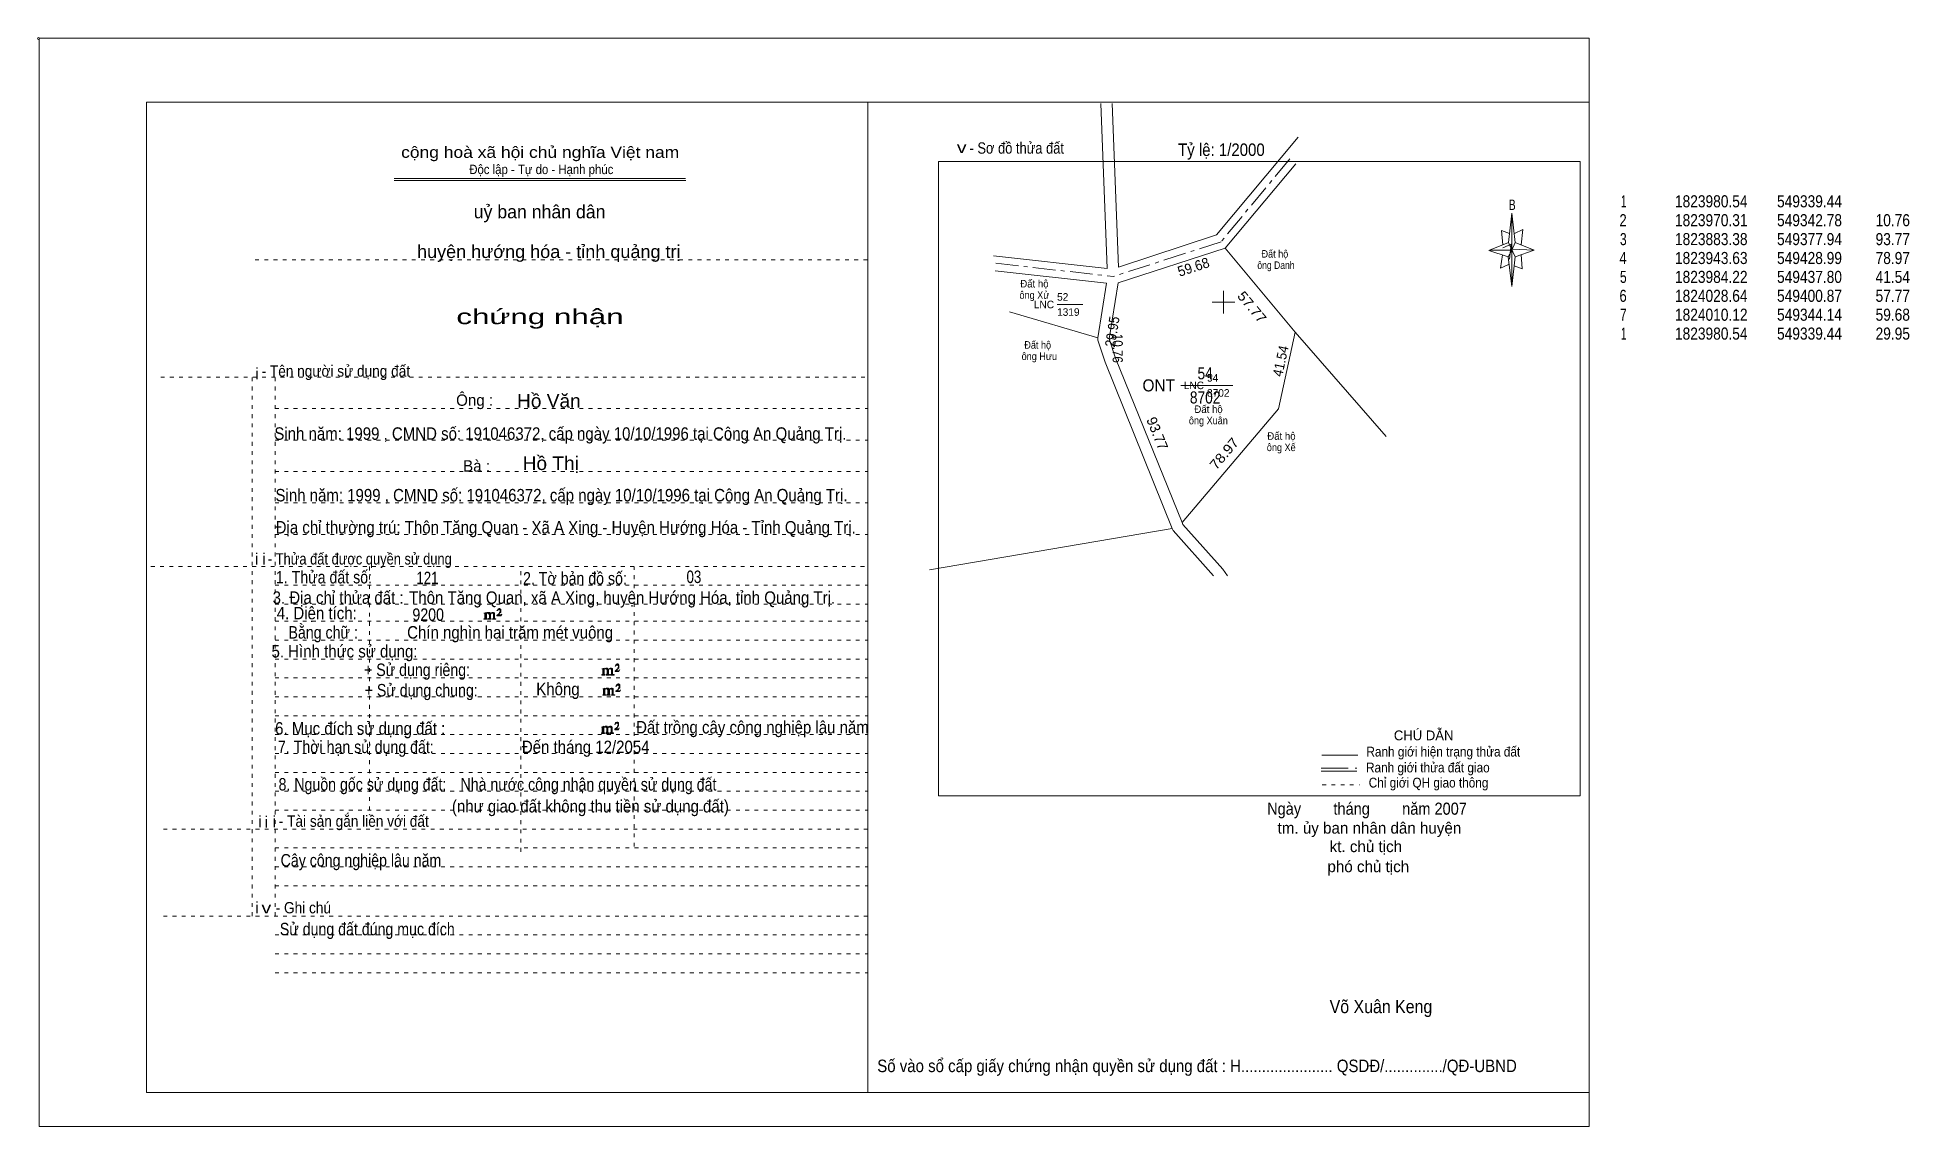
# Model space of a CAD drawing. Header units: centimetres. Extents: x -1.6 to 48, y -3.3 to 25.5.
import ezdxf
from ezdxf.enums import TextEntityAlignment as Align

# ---------------------------------------------------------------- set-up
doc = ezdxf.new("R2010")
doc.units = ezdxf.units.CM
doc.header["$LTSCALE"] = 0.12
for name, pattern in [('DOT_DASHED', [7.7, 5, -1.2, 0.3, -1.2]), ('DOTTED', [1.5, 0.3, -1.2]), ('LONG_DASHED', [7.5, 6, -1.5])]:
    doc.linetypes.add(name, pattern=pattern)
for name, color, linetype, lineweight in [('1', 7, 'DOTTED', 13), ('13', 7, 'Continuous', 13), ('22', 7, 'Continuous', 13), ('33', 7, 'LONG_DASHED', 13), ('4', 7, 'Continuous', 13), ('5', 7, 'Continuous', 13), ('50', 7, 'Continuous', 13), ('63', 7, 'Continuous', 13)]:
    doc.layers.add(name, color=color, linetype=linetype, lineweight=lineweight)
for name, color, linetype in [('10', 7, 'Continuous'), ('23', 7, 'Continuous'), ('30', 7, 'Continuous')]:
    doc.layers.add(name, color=color, linetype=linetype)

msp = doc.modelspace()

# ---------------------------------------------------------------- hatches: boundary and pattern name
at = {"layer": '50'}
for points in [[(10.27, 10.13), (10.27, 10.12), (10.27, 10.11), (10.25, 10.11), (10.24, 10.11), (10.24, 10.1), (10.33, 10.1), (10.33, 10.11), (10.32, 10.11), (10.31, 10.11), (10.31, 10.12), (10.31, 10.13), (10.31, 10.24), (10.31, 10.25), (10.32, 10.26), (10.34, 10.26), (10.35, 10.26), (10.36, 10.26), (10.37, 10.25), (10.39, 10.22), (10.39, 10.13), (10.37, 10.12), (10.37, 10.11), (10.36, 10.11), (10.35, 10.11), (10.35, 10.1), (10.44, 10.1), (10.44, 10.11), (10.43, 10.11), (10.42, 10.11), (10.42, 10.12), (10.42, 10.13), (10.42, 10.24), (10.44, 10.26), (10.45, 10.26), (10.46, 10.26), (10.49, 10.26), (10.49, 10.25), (10.5, 10.24), (10.5, 10.22), (10.5, 10.13), (10.5, 10.12), (10.49, 10.11), (10.49, 10.11), (10.47, 10.11), (10.47, 10.1), (10.56, 10.1), (10.56, 10.11), (10.55, 10.11), (10.54, 10.11), (10.53, 10.12), (10.53, 10.13), (10.53, 10.2), (10.53, 10.25), (10.53, 10.26), (10.52, 10.27), (10.5, 10.28), (10.47, 10.28), (10.46, 10.28), (10.44, 10.27), (10.41, 10.25), (10.41, 10.26), (10.4, 10.28), (10.39, 10.28), (10.37, 10.28), (10.35, 10.28), (10.34, 10.28), (10.32, 10.26), (10.31, 10.26), (10.31, 10.25), (10.31, 10.25), (10.31, 10.26), (10.31, 10.28), (10.24, 10.26), (10.24, 10.26), (10.25, 10.26), (10.27, 10.25), (10.27, 10.24), (10.27, 10.23)], [(10.69, 10.19), (10.72, 10.24), (10.72, 10.24), (10.71, 10.22), (10.69, 10.22), (10.68, 10.22), (10.63, 10.22), (10.66, 10.26), (10.67, 10.27), (10.69, 10.28), (10.69, 10.3), (10.69, 10.32), (10.69, 10.34), (10.69, 10.35), (10.69, 10.37), (10.68, 10.38), (10.67, 10.38), (10.66, 10.39), (10.65, 10.39), (10.63, 10.38), (10.63, 10.38), (10.62, 10.37), (10.61, 10.35), (10.59, 10.33), (10.61, 10.33), (10.61, 10.35), (10.62, 10.35), (10.63, 10.36), (10.65, 10.36), (10.66, 10.36), (10.67, 10.35), (10.68, 10.35), (10.68, 10.32), (10.68, 10.3), (10.66, 10.28), (10.66, 10.26), (10.65, 10.25), (10.59, 10.2), (10.59, 10.19)], [(13.39, 8.66), (13.39, 8.65), (13.39, 8.64), (13.38, 8.64), (13.37, 8.64), (13.37, 8.62), (13.45, 8.62), (13.45, 8.64), (13.44, 8.64), (13.43, 8.64), (13.43, 8.65), (13.43, 8.66), (13.43, 8.77), (13.43, 8.78), (13.44, 8.79), (13.47, 8.79), (13.48, 8.79), (13.49, 8.79), (13.5, 8.78), (13.51, 8.74), (13.51, 8.66), (13.5, 8.65), (13.5, 8.64), (13.49, 8.64), (13.48, 8.64), (13.48, 8.62), (13.57, 8.62), (13.57, 8.64), (13.55, 8.64), (13.54, 8.64), (13.54, 8.65), (13.54, 8.66), (13.54, 8.77), (13.57, 8.79), (13.58, 8.79), (13.59, 8.79), (13.61, 8.79), (13.61, 8.78), (13.62, 8.77), (13.62, 8.74), (13.62, 8.66), (13.62, 8.65), (13.61, 8.64), (13.61, 8.64), (13.6, 8.64), (13.6, 8.62), (13.69, 8.62), (13.69, 8.64), (13.67, 8.64), (13.66, 8.64), (13.65, 8.65), (13.65, 8.66), (13.65, 8.73), (13.65, 8.78), (13.65, 8.79), (13.64, 8.8), (13.62, 8.81), (13.6, 8.81), (13.59, 8.81), (13.57, 8.8), (13.53, 8.78), (13.53, 8.79), (13.52, 8.81), (13.51, 8.81), (13.5, 8.81), (13.48, 8.81), (13.47, 8.81), (13.44, 8.79), (13.43, 8.79), (13.43, 8.78), (13.43, 8.78), (13.43, 8.79), (13.43, 8.81), (13.37, 8.79), (13.37, 8.79), (13.38, 8.79), (13.39, 8.78), (13.39, 8.77), (13.39, 8.76)], [(13.82, 8.72), (13.84, 8.77), (13.84, 8.77), (13.83, 8.74), (13.82, 8.74), (13.81, 8.74), (13.75, 8.74), (13.79, 8.79), (13.8, 8.8), (13.82, 8.81), (13.82, 8.83), (13.82, 8.84), (13.82, 8.87), (13.82, 8.88), (13.82, 8.9), (13.81, 8.91), (13.8, 8.91), (13.79, 8.92), (13.77, 8.92), (13.75, 8.91), (13.75, 8.91), (13.74, 8.9), (13.73, 8.88), (13.72, 8.86), (13.73, 8.86), (13.73, 8.88), (13.74, 8.88), (13.75, 8.89), (13.77, 8.89), (13.79, 8.89), (13.8, 8.88), (13.81, 8.88), (13.81, 8.84), (13.81, 8.83), (13.79, 8.81), (13.79, 8.79), (13.77, 8.78), (13.72, 8.73), (13.72, 8.72)], [(13.41, 8.12), (13.41, 8.11), (13.41, 8.1), (13.4, 8.1), (13.39, 8.1), (13.39, 8.09), (13.48, 8.09), (13.48, 8.1), (13.47, 8.1), (13.45, 8.1), (13.45, 8.11), (13.45, 8.12), (13.45, 8.23), (13.45, 8.24), (13.47, 8.26), (13.49, 8.26), (13.5, 8.26), (13.51, 8.26), (13.52, 8.24), (13.53, 8.21), (13.53, 8.12), (13.52, 8.11), (13.52, 8.1), (13.51, 8.1), (13.5, 8.1), (13.5, 8.09), (13.59, 8.09), (13.59, 8.1), (13.58, 8.1), (13.57, 8.1), (13.57, 8.11), (13.57, 8.12), (13.57, 8.23), (13.59, 8.26), (13.6, 8.26), (13.61, 8.26), (13.63, 8.26), (13.63, 8.24), (13.64, 8.23), (13.64, 8.21), (13.64, 8.12), (13.64, 8.11), (13.63, 8.1), (13.63, 8.1), (13.62, 8.1), (13.62, 8.09), (13.71, 8.09), (13.71, 8.1), (13.7, 8.1), (13.69, 8.1), (13.67, 8.11), (13.67, 8.12), (13.67, 8.2), (13.67, 8.24), (13.67, 8.26), (13.66, 8.27), (13.64, 8.28), (13.62, 8.28), (13.61, 8.28), (13.59, 8.27), (13.55, 8.24), (13.55, 8.26), (13.54, 8.28), (13.53, 8.28), (13.52, 8.28), (13.5, 8.28), (13.49, 8.28), (13.47, 8.26), (13.45, 8.26), (13.45, 8.24), (13.45, 8.24), (13.45, 8.26), (13.45, 8.28), (13.39, 8.26), (13.39, 8.26), (13.4, 8.26), (13.41, 8.24), (13.41, 8.23), (13.41, 8.22)], [(13.84, 8.19), (13.86, 8.23), (13.86, 8.23), (13.85, 8.21), (13.84, 8.21), (13.83, 8.21), (13.77, 8.21), (13.81, 8.26), (13.82, 8.27), (13.84, 8.28), (13.84, 8.3), (13.84, 8.31), (13.84, 8.33), (13.84, 8.34), (13.84, 8.37), (13.83, 8.38), (13.82, 8.38), (13.81, 8.39), (13.8, 8.39), (13.77, 8.38), (13.77, 8.38), (13.76, 8.37), (13.75, 8.34), (13.74, 8.32), (13.75, 8.32), (13.75, 8.34), (13.76, 8.34), (13.77, 8.36), (13.8, 8.36), (13.81, 8.36), (13.82, 8.34), (13.83, 8.34), (13.83, 8.31), (13.83, 8.3), (13.81, 8.28), (13.81, 8.26), (13.8, 8.24), (13.74, 8.2), (13.74, 8.19)], [(13.38, 7.12), (13.38, 7.11), (13.38, 7.1), (13.37, 7.1), (13.36, 7.1), (13.36, 7.08), (13.44, 7.08), (13.44, 7.1), (13.43, 7.1), (13.42, 7.1), (13.42, 7.11), (13.42, 7.12), (13.42, 7.23), (13.42, 7.24), (13.43, 7.25), (13.46, 7.25), (13.47, 7.25), (13.48, 7.25), (13.49, 7.24), (13.5, 7.2), (13.5, 7.12), (13.49, 7.11), (13.49, 7.1), (13.48, 7.1), (13.47, 7.1), (13.47, 7.08), (13.56, 7.08), (13.56, 7.1), (13.54, 7.1), (13.53, 7.1), (13.53, 7.11), (13.53, 7.12), (13.53, 7.23), (13.56, 7.25), (13.57, 7.25), (13.58, 7.25), (13.6, 7.25), (13.6, 7.24), (13.61, 7.23), (13.61, 7.2), (13.61, 7.12), (13.61, 7.11), (13.6, 7.1), (13.6, 7.1), (13.59, 7.1), (13.59, 7.08), (13.68, 7.08), (13.68, 7.1), (13.66, 7.1), (13.65, 7.1), (13.64, 7.11), (13.64, 7.12), (13.64, 7.19), (13.64, 7.24), (13.64, 7.25), (13.63, 7.26), (13.61, 7.27), (13.59, 7.27), (13.58, 7.27), (13.56, 7.26), (13.52, 7.24), (13.52, 7.25), (13.51, 7.27), (13.5, 7.27), (13.49, 7.27), (13.47, 7.27), (13.46, 7.27), (13.43, 7.25), (13.42, 7.25), (13.42, 7.24), (13.42, 7.24), (13.42, 7.25), (13.42, 7.27), (13.36, 7.25), (13.36, 7.25), (13.37, 7.25), (13.38, 7.24), (13.38, 7.23), (13.38, 7.22)], [(13.81, 7.18), (13.83, 7.23), (13.83, 7.23), (13.82, 7.2), (13.81, 7.2), (13.8, 7.2), (13.74, 7.2), (13.78, 7.25), (13.79, 7.26), (13.81, 7.27), (13.81, 7.29), (13.81, 7.3), (13.81, 7.33), (13.81, 7.34), (13.81, 7.36), (13.8, 7.37), (13.79, 7.37), (13.78, 7.38), (13.76, 7.38), (13.74, 7.37), (13.74, 7.37), (13.73, 7.36), (13.72, 7.34), (13.71, 7.32), (13.72, 7.32), (13.72, 7.34), (13.73, 7.34), (13.74, 7.35), (13.76, 7.35), (13.78, 7.35), (13.79, 7.34), (13.8, 7.34), (13.8, 7.3), (13.8, 7.29), (13.78, 7.27), (13.78, 7.25), (13.76, 7.24), (13.71, 7.19), (13.71, 7.18)]]:
    msp.add_hatch(color=256, dxfattribs=at).paths.add_polyline_path(points)

# ---------------------------------------------------------------- linework, layer by layer
at = {"layer": '1', "linetype": 'Continuous'}
for p, q in [((1.31, -2.42), (1.31, 23.78)), ((1.31, 23.78), (39.51, 23.78)), ((20.41, -2.42), (20.41, 23.78)), ((39.51, -2.42), (39.51, 23.78)), ((7.87, 21.76), (15.58, 21.76)), ((7.87, 21.71), (15.59, 21.71)), ((37.36, 19.69), (36.85, 19.86)), ((1.31, -2.42), (39.51, -2.42))]:
    msp.add_line(p, q, dxfattribs=at)
at = {"layer": '1'}
for p, q in [((4.19, 19.61), (20.41, 19.61)), ((1.69, 16.51), (20.41, 16.51)), ((4.11, 2.25), (4.11, 16.51)), ((4.72, 2.25), (4.72, 16.51)), ((4.72, 15.68), (20.41, 15.68)), ((4.72, 14.84), (20.41, 14.84)), ((4.72, 14.01), (20.41, 14.01)), ((4.72, 13.18), (20.41, 13.18)), ((4.72, 12.34), (20.41, 12.34)), ((1.43, 11.5), (20.41, 11.5)), ((7.22, 5.05), (7.22, 11.5)), ((11.22, 3.95), (11.22, 11.5)), ((14.22, 4.09), (14.22, 11.5)), ((4.72, 11), (20.41, 11)), ((4.72, 10.5), (20.41, 10.5)), ((4.72, 10.05), (20.41, 10.05)), ((4.72, 9.55), (20.41, 9.55)), ((4.72, 9.05), (20.41, 9.05)), ((4.72, 8.55), (20.41, 8.55)), ((4.72, 8.05), (20.41, 8.05)), ((4.72, 7.55), (20.41, 7.55)), ((4.72, 7.05), (20.41, 7.05)), ((4.72, 6.55), (20.41, 6.55)), ((4.72, 6.05), (20.41, 6.05)), ((4.72, 5.55), (20.41, 5.55)), ((4.72, 5.05), (20.41, 5.05)), ((1.76, 4.55), (20.41, 4.55)), ((4.72, 4.05), (20.41, 4.05)), ((4.72, 3.55), (20.41, 3.55)), ((4.72, 3.05), (20.41, 3.05)), ((1.76, 2.25), (20.41, 2.25)), ((4.72, 1.75), (20.41, 1.75)), ((4.72, 1.25), (20.41, 1.25)), ((4.72, 0.75), (20.41, 0.75))]:
    msp.add_line(p, q, dxfattribs=at)
at = {"layer": '1', "linetype": 'Continuous'}
msp.add_lwpolyline([(-1.53, -3.32), (39.51, -3.32), (39.51, 25.48), (-1.53, 25.48)], close=True, dxfattribs=at)
msp.add_lwpolyline([(37.37, 19.49), (37.16, 19.39), (37.21, 19.74)], dxfattribs=at)
at = {"layer": '13'}
for p, q in [((25.42, 18.43), (26.1, 18.43)), ((29.39, 16.29), (30.07, 16.29))]:
    msp.add_line(p, q, dxfattribs=at)
at = {"layer": '22', "linetype": 'DOT_DASHED'}
for p, q in [((31.58, 22.28), (29.76, 20.09)), ((29.76, 20.09), (26.91, 19.17)), ((23.8, 19.52), (26.91, 19.17))]:
    msp.add_line(p, q, dxfattribs=at)
at = {"layer": '22'}
for p, q in [((31.74, 22.15), (29.87, 19.92)), ((31.72, 17.7), (29.87, 19.92)), ((24.16, 18.24), (26.5, 17.55)), ((22.04, 11.41), (28.47, 12.5))]:
    msp.add_line(p, q, dxfattribs=at)
for points in [[(26.58, 23.75), (26.75, 19.38), (23.74, 19.72)], [(31.8, 22.86), (29.64, 20.27), (27.05, 19.42), (26.88, 23.75)], [(29.87, 19.92), (27.04, 19), (26.8, 17.52), (26.97, 17.01), (28.73, 12.66)], [(23.78, 19.32), (26.73, 18.99), (26.5, 17.55)], [(26.5, 17.55), (26.5, 17.49), (26.69, 16.9), (28.47, 12.5)], [(28.73, 12.66), (31.28, 15.67), (31.72, 17.7), (34.13, 14.94)], [(28.47, 12.5), (28.49, 12.45), (29.56, 11.25)], [(28.73, 12.66), (28.75, 12.61), (29.81, 11.43), (29.93, 11.25)]]:
    msp.add_lwpolyline(points, dxfattribs=at)
at = {"layer": '33'}
msp.add_line((28.7, 16.29), (29.98, 16.29), dxfattribs=at)
at = {"layer": '4'}
for p, q in [((32.43, 6.51), (33.38, 6.51)), ((32.41, 6.08), (33.36, 6.08))]:
    msp.add_line(p, q, dxfattribs=at)
at = {"layer": '4', "linetype": 'LONG_DASHED'}
msp.add_line((32.41, 6.16), (33.36, 6.16), dxfattribs=at)
at = {"layer": '4', "linetype": 'DOTTED'}
msp.add_line((32.44, 5.72), (33.43, 5.72), dxfattribs=at)
at = {"layer": '4'}
msp.add_lwpolyline([(22.28, 22.21), (39.27, 22.21), (39.27, 5.43), (22.28, 5.43)], close=True, dxfattribs=at)
msp.add_circle((-1.55, 25.47), 0.025, dxfattribs=at)
at = {"layer": '5'}
for p, q in [((37.37, 20.07), (37.46, 20.85)), ((37.55, 20.07), (38.05, 19.87)), ((37.55, 19.69), (37.46, 18.91)), ((37.73, 19.37), (37.52, 19.45)), ((37.71, 19.75), (37.73, 19.37))]:
    msp.add_line(p, q, dxfattribs=at)
for points in [[(37.46, 20.85), (37.55, 20.07), (37.46, 19.87)], [(37.46, 19.87), (36.87, 19.87), (37.37, 20.07), (37.55, 19.69), (38.05, 19.87), (37.46, 19.89)], [(37.46, 19.87), (37.46, 18.91), (37.36, 19.69)]]:
    msp.add_lwpolyline(points, close=True, dxfattribs=at)
for points in [[(37.4, 20.31), (37.19, 20.39), (37.22, 20.01)], [(37.53, 20.31), (37.75, 20.41), (37.71, 20.01)], [(37.46, 19.87), (37.37, 20.07), (36.87, 19.87)], [(37.22, 19.93), (37.44, 20.03), (37.4, 19.63)], [(37.46, 19.87), (37.55, 19.69), (38.05, 19.87)]]:
    msp.add_lwpolyline(points, dxfattribs=at)
at = {"layer": '50'}
for points in [[(10.27, 10.13), (10.27, 10.12), (10.27, 10.11), (10.25, 10.11), (10.24, 10.11), (10.24, 10.1), (10.33, 10.1), (10.33, 10.11), (10.32, 10.11), (10.31, 10.11), (10.31, 10.12), (10.31, 10.13), (10.31, 10.24), (10.31, 10.25), (10.32, 10.26), (10.34, 10.26), (10.35, 10.26), (10.36, 10.26), (10.37, 10.25), (10.39, 10.22), (10.39, 10.13), (10.37, 10.12), (10.37, 10.11), (10.36, 10.11), (10.35, 10.11), (10.35, 10.1), (10.44, 10.1), (10.44, 10.11), (10.43, 10.11), (10.42, 10.11), (10.42, 10.12), (10.42, 10.13), (10.42, 10.24), (10.44, 10.26), (10.45, 10.26), (10.46, 10.26), (10.49, 10.26), (10.49, 10.25), (10.5, 10.24), (10.5, 10.22), (10.5, 10.13), (10.5, 10.12), (10.49, 10.11), (10.49, 10.11), (10.47, 10.11), (10.47, 10.1), (10.56, 10.1), (10.56, 10.11), (10.55, 10.11), (10.54, 10.11), (10.53, 10.12), (10.53, 10.13), (10.53, 10.2), (10.53, 10.25), (10.53, 10.26), (10.52, 10.27), (10.5, 10.28), (10.47, 10.28), (10.46, 10.28), (10.44, 10.27), (10.41, 10.25), (10.41, 10.26), (10.4, 10.28), (10.39, 10.28), (10.37, 10.28), (10.35, 10.28), (10.34, 10.28), (10.32, 10.26), (10.31, 10.26), (10.31, 10.25), (10.31, 10.25), (10.31, 10.26), (10.31, 10.28), (10.24, 10.26), (10.24, 10.26), (10.25, 10.26), (10.27, 10.25), (10.27, 10.24), (10.27, 10.23)], [(10.69, 10.19), (10.72, 10.24), (10.72, 10.24), (10.71, 10.22), (10.69, 10.22), (10.68, 10.22), (10.63, 10.22), (10.66, 10.26), (10.67, 10.27), (10.69, 10.28), (10.69, 10.3), (10.69, 10.32), (10.69, 10.34), (10.69, 10.35), (10.69, 10.37), (10.68, 10.38), (10.67, 10.38), (10.66, 10.39), (10.65, 10.39), (10.63, 10.38), (10.63, 10.38), (10.62, 10.37), (10.61, 10.35), (10.59, 10.33), (10.61, 10.33), (10.61, 10.35), (10.62, 10.35), (10.63, 10.36), (10.65, 10.36), (10.66, 10.36), (10.67, 10.35), (10.68, 10.35), (10.68, 10.32), (10.68, 10.3), (10.66, 10.28), (10.66, 10.26), (10.65, 10.25), (10.59, 10.2), (10.59, 10.19)], [(13.39, 8.66), (13.39, 8.65), (13.39, 8.64), (13.38, 8.64), (13.37, 8.64), (13.37, 8.62), (13.45, 8.62), (13.45, 8.64), (13.44, 8.64), (13.43, 8.64), (13.43, 8.65), (13.43, 8.66), (13.43, 8.77), (13.43, 8.78), (13.44, 8.79), (13.47, 8.79), (13.48, 8.79), (13.49, 8.79), (13.5, 8.78), (13.51, 8.74), (13.51, 8.66), (13.5, 8.65), (13.5, 8.64), (13.49, 8.64), (13.48, 8.64), (13.48, 8.62), (13.57, 8.62), (13.57, 8.64), (13.55, 8.64), (13.54, 8.64), (13.54, 8.65), (13.54, 8.66), (13.54, 8.77), (13.57, 8.79), (13.58, 8.79), (13.59, 8.79), (13.61, 8.79), (13.61, 8.78), (13.62, 8.77), (13.62, 8.74), (13.62, 8.66), (13.62, 8.65), (13.61, 8.64), (13.61, 8.64), (13.6, 8.64), (13.6, 8.62), (13.69, 8.62), (13.69, 8.64), (13.67, 8.64), (13.66, 8.64), (13.65, 8.65), (13.65, 8.66), (13.65, 8.73), (13.65, 8.78), (13.65, 8.79), (13.64, 8.8), (13.62, 8.81), (13.6, 8.81), (13.59, 8.81), (13.57, 8.8), (13.53, 8.78), (13.53, 8.79), (13.52, 8.81), (13.51, 8.81), (13.5, 8.81), (13.48, 8.81), (13.47, 8.81), (13.44, 8.79), (13.43, 8.79), (13.43, 8.78), (13.43, 8.78), (13.43, 8.79), (13.43, 8.81), (13.37, 8.79), (13.37, 8.79), (13.38, 8.79), (13.39, 8.78), (13.39, 8.77), (13.39, 8.76)], [(13.82, 8.72), (13.84, 8.77), (13.84, 8.77), (13.83, 8.74), (13.82, 8.74), (13.81, 8.74), (13.75, 8.74), (13.79, 8.79), (13.8, 8.8), (13.82, 8.81), (13.82, 8.83), (13.82, 8.84), (13.82, 8.87), (13.82, 8.88), (13.82, 8.9), (13.81, 8.91), (13.8, 8.91), (13.79, 8.92), (13.77, 8.92), (13.75, 8.91), (13.75, 8.91), (13.74, 8.9), (13.73, 8.88), (13.72, 8.86), (13.73, 8.86), (13.73, 8.88), (13.74, 8.88), (13.75, 8.89), (13.77, 8.89), (13.79, 8.89), (13.8, 8.88), (13.81, 8.88), (13.81, 8.84), (13.81, 8.83), (13.79, 8.81), (13.79, 8.79), (13.77, 8.78), (13.72, 8.73), (13.72, 8.72)], [(13.41, 8.12), (13.41, 8.11), (13.41, 8.1), (13.4, 8.1), (13.39, 8.1), (13.39, 8.09), (13.48, 8.09), (13.48, 8.1), (13.47, 8.1), (13.45, 8.1), (13.45, 8.11), (13.45, 8.12), (13.45, 8.23), (13.45, 8.24), (13.47, 8.26), (13.49, 8.26), (13.5, 8.26), (13.51, 8.26), (13.52, 8.24), (13.53, 8.21), (13.53, 8.12), (13.52, 8.11), (13.52, 8.1), (13.51, 8.1), (13.5, 8.1), (13.5, 8.09), (13.59, 8.09), (13.59, 8.1), (13.58, 8.1), (13.57, 8.1), (13.57, 8.11), (13.57, 8.12), (13.57, 8.23), (13.59, 8.26), (13.6, 8.26), (13.61, 8.26), (13.63, 8.26), (13.63, 8.24), (13.64, 8.23), (13.64, 8.21), (13.64, 8.12), (13.64, 8.11), (13.63, 8.1), (13.63, 8.1), (13.62, 8.1), (13.62, 8.09), (13.71, 8.09), (13.71, 8.1), (13.7, 8.1), (13.69, 8.1), (13.67, 8.11), (13.67, 8.12), (13.67, 8.2), (13.67, 8.24), (13.67, 8.26), (13.66, 8.27), (13.64, 8.28), (13.62, 8.28), (13.61, 8.28), (13.59, 8.27), (13.55, 8.24), (13.55, 8.26), (13.54, 8.28), (13.53, 8.28), (13.52, 8.28), (13.5, 8.28), (13.49, 8.28), (13.47, 8.26), (13.45, 8.26), (13.45, 8.24), (13.45, 8.24), (13.45, 8.26), (13.45, 8.28), (13.39, 8.26), (13.39, 8.26), (13.4, 8.26), (13.41, 8.24), (13.41, 8.23), (13.41, 8.22)], [(13.84, 8.19), (13.86, 8.23), (13.86, 8.23), (13.85, 8.21), (13.84, 8.21), (13.83, 8.21), (13.77, 8.21), (13.81, 8.26), (13.82, 8.27), (13.84, 8.28), (13.84, 8.3), (13.84, 8.31), (13.84, 8.33), (13.84, 8.34), (13.84, 8.37), (13.83, 8.38), (13.82, 8.38), (13.81, 8.39), (13.8, 8.39), (13.77, 8.38), (13.77, 8.38), (13.76, 8.37), (13.75, 8.34), (13.74, 8.32), (13.75, 8.32), (13.75, 8.34), (13.76, 8.34), (13.77, 8.36), (13.8, 8.36), (13.81, 8.36), (13.82, 8.34), (13.83, 8.34), (13.83, 8.31), (13.83, 8.3), (13.81, 8.28), (13.81, 8.26), (13.8, 8.24), (13.74, 8.2), (13.74, 8.19)], [(13.38, 7.12), (13.38, 7.11), (13.38, 7.1), (13.37, 7.1), (13.36, 7.1), (13.36, 7.08), (13.44, 7.08), (13.44, 7.1), (13.43, 7.1), (13.42, 7.1), (13.42, 7.11), (13.42, 7.12), (13.42, 7.23), (13.42, 7.24), (13.43, 7.25), (13.46, 7.25), (13.47, 7.25), (13.48, 7.25), (13.49, 7.24), (13.5, 7.2), (13.5, 7.12), (13.49, 7.11), (13.49, 7.1), (13.48, 7.1), (13.47, 7.1), (13.47, 7.08), (13.56, 7.08), (13.56, 7.1), (13.54, 7.1), (13.53, 7.1), (13.53, 7.11), (13.53, 7.12), (13.53, 7.23), (13.56, 7.25), (13.57, 7.25), (13.58, 7.25), (13.6, 7.25), (13.6, 7.24), (13.61, 7.23), (13.61, 7.2), (13.61, 7.12), (13.61, 7.11), (13.6, 7.1), (13.6, 7.1), (13.59, 7.1), (13.59, 7.08), (13.68, 7.08), (13.68, 7.1), (13.66, 7.1), (13.65, 7.1), (13.64, 7.11), (13.64, 7.12), (13.64, 7.19), (13.64, 7.24), (13.64, 7.25), (13.63, 7.26), (13.61, 7.27), (13.59, 7.27), (13.58, 7.27), (13.56, 7.26), (13.52, 7.24), (13.52, 7.25), (13.51, 7.27), (13.5, 7.27), (13.49, 7.27), (13.47, 7.27), (13.46, 7.27), (13.43, 7.25), (13.42, 7.25), (13.42, 7.24), (13.42, 7.24), (13.42, 7.25), (13.42, 7.27), (13.36, 7.25), (13.36, 7.25), (13.37, 7.25), (13.38, 7.24), (13.38, 7.23), (13.38, 7.22)], [(13.81, 7.18), (13.83, 7.23), (13.83, 7.23), (13.82, 7.2), (13.81, 7.2), (13.8, 7.2), (13.74, 7.2), (13.78, 7.25), (13.79, 7.26), (13.81, 7.27), (13.81, 7.29), (13.81, 7.3), (13.81, 7.33), (13.81, 7.34), (13.81, 7.36), (13.8, 7.37), (13.79, 7.37), (13.78, 7.38), (13.76, 7.38), (13.74, 7.37), (13.74, 7.37), (13.73, 7.36), (13.72, 7.34), (13.71, 7.32), (13.72, 7.32), (13.72, 7.34), (13.73, 7.34), (13.74, 7.35), (13.76, 7.35), (13.78, 7.35), (13.79, 7.34), (13.8, 7.34), (13.8, 7.3), (13.8, 7.29), (13.78, 7.27), (13.78, 7.25), (13.76, 7.24), (13.71, 7.19), (13.71, 7.18)]]:
    msp.add_lwpolyline(points, close=True, dxfattribs=at)
at = {"layer": '63'}
for p, q in [((29.53, 18.49), (30.13, 18.49)), ((29.83, 18.19), (29.83, 18.79))]:
    msp.add_line(p, q, dxfattribs=at)

# ---------------------------------------------------------------- texts
at = {"layer": '1'}
for s, height, width, p in [('cộng hoà xã hội chủ nghĩa Việt nam', 0.3, 1.15, (11.735, 22.31)), ('v', 0.3, 1.3, (22.895, 22.44)), ('- Sơ đồ thửa đất ', 0.3, 0.85, (24.4, 22.42)), ('Độc lập - Tự do - Hạnh phúc', 0.25, 0.9, (11.765, 21.88)), ('chứng nhận', 0.4, 1.55, (11.73, 17.91)), ('- Tên người sử dụng đất', 0.3, 0.9, (6.325, 16.52)), ('- Thửa đất được quyền sử dụng', 0.3, 0.85, (6.96, 11.55)), ('- Tài sản gắn liền với đất ', 0.3, 0.9, (6.85, 4.61)), ('v', 0.3, 1.3, (4.485, 2.32)), ('- Ghi chú', 0.3, 0.9, (5.465, 2.32))]:
    msp.add_text(s, height=height, dxfattribs=dict(at, width=width)).set_placement(p, align=Align.CENTER)
for s, height, p in [('uỷ ban nhân dân', 0.35, (11.72, 20.71)), ('i', 0.3, (4.235, 16.45)), ('i', 0.3, (4.225, 11.55)), ('i', 0.3, (4.425, 11.55)), ('i', 0.3, (4.315, 4.6)), ('i', 0.3, (4.485, 4.59)), ('i', 0.3, (4.695, 4.6)), ('i', 0.3, (4.235, 2.32))]:
    msp.add_text(s, height=height, dxfattribs=at).set_placement(p, align=Align.CENTER)
at = {"layer": '10', "width": 0.9}
msp.add_text('Võ Xuân Keng', height=0.35, dxfattribs=at).set_placement((33.995, -0.32), align=Align.CENTER)
at = {"layer": '13'}
for p in [(25.34, 18.33), (29.31, 16.19)]:
    msp.add_text('LNC', height=0.2, dxfattribs=at).set_placement(p, align=Align.RIGHT)
for s, p in [('52', (25.42, 18.53)), ('1319', (25.42, 18.13)), ('54', (29.39, 16.39)), ('8702', (29.39, 15.99))]:
    msp.add_text(s, height=0.2, dxfattribs=at).set_placement(p)
at = {"layer": '22'}
for s, width, p in [('Đất hộ ', 0.9, (31.22, 19.67)), ('ông Danh', 0.85, (31.215, 19.37)), ('Đất hộ ', 0.9, (24.94, 17.26)), ('ông Hưu', 0.9, (24.95, 16.96))]:
    msp.add_text(s, height=0.2, dxfattribs=dict(at, width=width)).set_placement(p, align=Align.CENTER)
at = {"layer": '23'}
for s, width, p in [('Đất hộ', 0.95, (24.82, 18.88)), ('ông Xử', 0.9, (24.82, 18.58)), ('ông Xuân', 0.9, (29.425, 15.26)), ('Đất hộ', 0.95, (29.43, 15.56)), ('Đất hộ', 0.95, (31.36, 14.85)), ('ông Xế', 0.9, (31.355, 14.55))]:
    msp.add_text(s, height=0.2, dxfattribs=dict(at, width=width)).set_placement(p, align=Align.CENTER)
at = {"layer": '30'}
for s, width, p in [('1', 0.65, (40.5, 21)), ('1823980.54', 0.85, (43.7, 21)), ('549339.44', 0.85, (46.2, 21)), ('549339.44', 0.85, (46.2, 21)), ('2', 0.8, (40.5, 20.5)), ('1823970.31', 0.85, (43.7, 20.5)), ('549342.78', 0.85, (46.2, 20.5)), ('10.76', 0.85, (48, 20.5)), ('3', 0.75, (40.5, 20)), ('1823883.38', 0.85, (43.7, 20)), ('549377.94', 0.85, (46.2, 20)), ('93.77', 0.85, (48, 20)), ('4', 0.8, (40.5, 19.5)), ('1823943.63', 0.85, (43.7, 19.5)), ('549428.99', 0.85, (46.2, 19.5)), ('78.97', 0.85, (48, 19.5)), ('5', 0.75, (40.5, 19)), ('1823984.22', 0.85, (43.7, 19)), ('549437.80', 0.85, (46.2, 19)), ('41.54', 0.85, (48, 19)), ('6', 0.8, (40.5, 18.5)), ('1824028.64', 0.85, (43.7, 18.5)), ('549400.87', 0.85, (46.2, 18.5)), ('57.77', 0.85, (48, 18.5)), ('7', 0.75, (40.5, 18)), ('1824010.12', 0.85, (43.7, 18)), ('549344.14', 0.85, (46.2, 18)), ('59.68', 0.85, (48, 18)), ('1', 0.65, (40.5, 17.5)), ('1823980.54', 0.85, (43.7, 17.5)), ('549339.44', 0.85, (46.2, 17.5)), ('29.95', 0.85, (48, 17.5))]:
    msp.add_text(s, height=0.32, dxfattribs=dict(at, width=width)).set_placement(p, align=Align.RIGHT)
for s, height, rotation, width, p in [('59.68', 0.27, 18.08, 0.95, (29.073, 19.295)), ('57.77', 0.26, 309.74, 1.1, (30.479, 18.278)), ('29.95', 0.27, 80.972, 0.9, (27.013, 17.689)), ('10.76', 0.27, 270, 0.85, (26.89, 17.27)), ('41.54', 0.26, 77.754, 0.95, (31.466, 16.907)), ('78.97', 0.26, 49.725, 1.1, (29.944, 14.401))]:
    msp.add_text(s, height=height, rotation=rotation, dxfattribs=dict(at, width=width)).set_placement(p, align=Align.CENTER)
msp.add_text('93.77', height=0.27, rotation=292.022, dxfattribs=at).set_placement((27.948, 14.966), align=Align.CENTER)
at = {"layer": '33', "width": 0.95}
msp.add_text('ONT', height=0.32, dxfattribs=at).set_placement((28.54, 16.13), align=Align.RIGHT)
at = {"layer": '33', "width": 0.85}
for s, p in [('54', (29.34, 16.45)), ('8702', (29.34, 15.81))]:
    msp.add_text(s, height=0.32, dxfattribs=at).set_placement(p, align=Align.CENTER)
at = {"layer": '4', "width": 0.9}
for s, height, p in [('Tỷ lệ: 1/2000', 0.33, (29.77, 22.36)), ('Ranh giới hiện trạng thửa đất', 0.2591, (35.645, 6.47)), ('Ranh giới thửa đất giao ', 0.2591, (35.28, 6.05)), ('Chỉ giới QH giao thông', 0.2591, (35.255, 5.65))]:
    msp.add_text(s, height=height, dxfattribs=at).set_placement(p, align=Align.CENTER)
at = {"layer": '4'}
msp.add_text('CHÚ DẪN', height=0.2591, dxfattribs=at).set_placement((35.125, 6.9), align=Align.CENTER)
at = {"layer": '5', "width": 0.75}
msp.add_text('B', height=0.276, dxfattribs=at).set_placement((37.47, 20.93), align=Align.CENTER)
at = {"layer": '50'}
for s, height, width, p in [('  huyện hướng hóa - tỉnh quảng trị', 0.34, 1.05, (11.83, 19.66)), ('Hồ Văn', 0.36, 1.05, (11.965, 15.7)), ('Sinh năm: 1999 , CMND số: 191046372, cấp ngày 10/10/1996 tại Công An Quảng Trị.', 0.33, 0.9, (12.27, 14.85)), ('Hồ Thị', 0.36, 1.05, (12.015, 14.05)), ('Sinh năm: 1999 , CMND số: 191046372, cấp ngày 10/10/1996 tại Công An Quảng Trị.', 0.33, 0.9, (12.3, 13.22)), ('Địa chỉ thường trú: Thôn Tăng Quan - Xã A Xing - Huyện Hướng Hóa - Tỉnh Quảng Trị.', 0.33, 0.9, (12.41, 12.37)), ('1. Thửa đất số:  ', 0.33, 0.85, (6.115, 11.05)), ('121', 0.33, 0.8, (8.75, 11.03)), ('2. Tờ bản đồ số:  ', 0.33, 0.85, (12.76, 11.02)), ('03', 0.33, 0.8, (15.805, 11.06)), ('3. Địa chỉ thửa đất : ', 0.33, 0.9, (6.44, 10.51)), ('4. Diện tích: ', 0.33, 0.9, (5.875, 10.1)), ('Thôn Tăng Quan, xã A Xing, huyện Hướng Hóa, tỉnh Quảng Trị.', 0.33, 0.9, (13.905, 10.51)), ('Bằng chữ :', 0.33, 0.85, (5.99, 9.59)), ('Chín nghìn hai trăm mét vuông', 0.33, 0.9, (10.94, 9.59)), ('9200', 0.33, 0.85, (8.77, 10.06)), ('5. Hình thức sử dụng:', 0.33, 0.9, (6.555, 9.09)), ('+ Sử dụng riêng:', 0.33, 0.85, (8.475, 8.6)), ('Không', 0.33, 0.9, (12.205, 8.09)), ('+ Sử dụng chung:', 0.33, 0.85, (8.585, 8.06)), ('Đất trồng cây công nghiệp lâu năm', 0.33, 0.9, (17.355, 7.08)), ('6. Mục đích sử dụng đất :', 0.33, 0.9, (6.97, 7.05)), ('7. Thời hạn sử dụng đất:', 0.33, 0.85, (6.855, 6.56)), ('Đến tháng 12/2054', 0.33, 0.9, (12.94, 6.56)), ('8. Nguồn gốc sử dụng đất:', 0.33, 0.85, (7.03, 5.57)), ('Nhà nước công nhận quyền sử dụng đất ', 0.33, 0.85, (13.065, 5.57)), ('(như giao đất không thu tiền sử dụng đất)', 0.33, 0.9, (13.065, 4.99)), ('Ngày        tháng        năm 2007', 0.32, 0.9, (33.625, 4.93)), ('Cây công nghiệp lâu năm', 0.33, 0.85, (6.99, 3.56)), ('Sử dụng đất đúng mục đích ', 0.33, 0.85, (7.21, 1.74)), ('Số vào sổ cấp giấy chứng nhận quyền sử dụng đất : H...................... QSDĐ/............../QĐ-UBND', 0.33, 0.9, (29.125, -1.88))]:
    msp.add_text(s, height=height, dxfattribs=dict(at, width=width)).set_placement(p, align=Align.CENTER)
for s, p in [('Ông :', (10, 15.75)), ('Bà :', (10.05, 14.01)), ('tm. ủy ban nhân dân huyện ', (33.745, 4.43)), ('kt. chủ tịch', (33.595, 3.94)), ('phó chủ tịch', (33.66, 3.41))]:
    msp.add_text(s, height=0.3, dxfattribs=at).set_placement(p, align=Align.CENTER)

doc.saveas('drawing.dxf')
